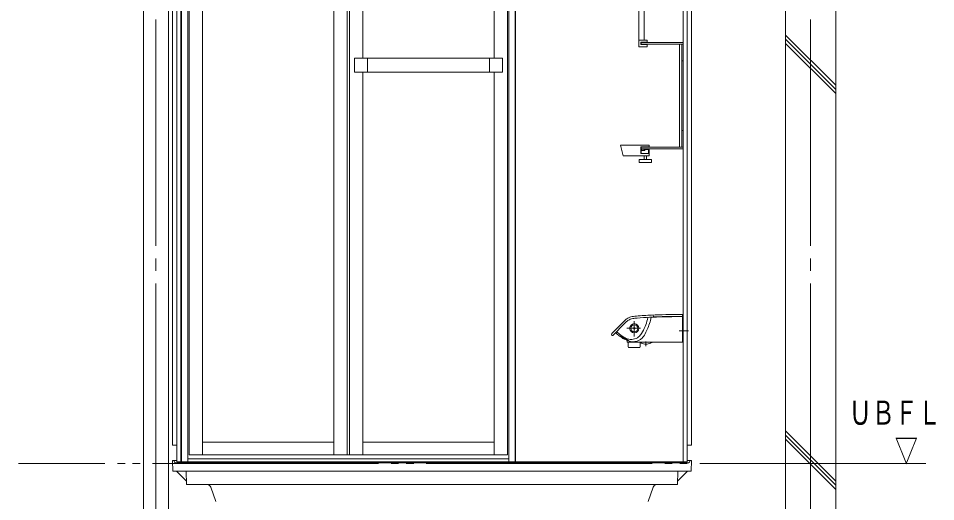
# Model space of a CAD drawing. Units: millimetres on the paper. Extents: x -305 to 305, y -152 to 152.
# Drawn here: x -142.5 to -69.4, y -94.4 to -55.9 of the extents above; entities that cross this region are included whole.
import ezdxf
from ezdxf.enums import TextEntityAlignment as Align

# ---------------------------------------------------------------- set-up
doc = ezdxf.new("R2010")
doc.units = ezdxf.units.MM
doc.linetypes.add('LONG_CHAIN', pattern=[21, 18, -1, 1, -1])
doc.linetypes.add('LONG_DOUBLE_CHAIN', pattern=[21.8, 18, -1, 0.6, -0.6, 0.6, -1])
doc.layers.add('0-1_VIEW0001', color=7, linetype='Continuous', lineweight=9)
doc.styles.add('ＭＳ ゴシック', font='')
doc.styles.get('ＭＳ ゴシック').set_extended_font_data('MS Gothic')

msp = doc.modelspace()

# ---------------------------------------------------------------- linework, layer by layer
at = {"layer": '0-1_VIEW0001'}
for p, q in [((-132.518, -14.02), (-132.518, -97.42)), ((-130.518, -14.02), (-130.518, -97.42)), ((-81.35, -14.02), (-81.35, -97.42)), ((-77.35, -14.02), (-77.35, -102.42)), ((-130.185, -89.887), (-130.185, -24.687)), ((-88.851, -89.887), (-88.851, -24.687)), ((-129.851, -91.22), (-129.851, -25.187)), ((-129.518, -91.22), (-129.518, -25.187)), ((-102.851, -91.22), (-102.851, -25.187)), ((-89.518, -77.82), (-89.518, -25.187)), ((-89.185, -91.22), (-89.185, -25.187)), ((-93.042, -58.17), (-93.042, -41.52)), ((-92.618, -57.654), (-92.618, -41.52)), ((-92.375, -57.654), (-93.042, -57.654)), ((-92.375, -57.837), (-92.375, -57.654)), ((-77.352, -61.242), (-81.352, -57.242)), ((-77.352, -61.575), (-81.352, -57.575)), ((-92.375, -58.17), (-93.042, -58.17)), ((-92.375, -57.82), (-92.875, -57.82)), ((-92.875, -57.82), (-92.875, -58.004)), ((-92.375, -57.837), (-92.875, -57.837)), ((-92.375, -58.004), (-92.875, -58.004)), ((-92.852, -57.937), (-92.852, -57.87)), ((-92.852, -57.937), (-92.852, -57.87)), ((-92.818, -57.837), (-89.518, -57.837)), ((-92.818, -57.97), (-89.518, -57.97)), ((-92.375, -58.004), (-92.375, -58.17)), ((-89.785, -57.97), (-89.785, -66.17)), ((-89.618, -57.97), (-89.618, -66.17)), ((-89.518, -57.837), (-89.518, -59.304)), ((-77.352, -61.908), (-81.352, -57.908)), ((-89.618, -59.304), (-89.518, -59.304)), ((-89.618, -64.837), (-89.518, -64.837)), ((-92.218, -66.02), (-94.504, -66.02)), ((-94.293, -66.854), (-94.504, -66.02)), ((-94.293, -66.854), (-94.504, -66.02)), ((-92.218, -66.154), (-92.885, -66.154)), ((-92.885, -66.687), (-92.885, -66.154)), ((-92.868, -66.17), (-92.868, -66.62)), ((-92.218, -66.17), (-92.868, -66.17)), ((-92.852, -66.204), (-92.852, -66.27)), ((-92.852, -66.437), (-92.552, -66.437)), ((-92.852, -66.437), (-92.852, -66.687)), ((-92.818, -66.17), (-89.518, -66.17)), ((-92.818, -66.304), (-92.818, -66.404)), ((-92.618, -66.404), (-92.818, -66.404)), ((-92.618, -66.304), (-92.618, -66.404)), ((-92.568, -66.337), (-92.252, -66.337)), ((-92.568, -66.404), (-92.568, -66.337)), ((-92.552, -66.404), (-92.568, -66.404)), ((-92.552, -66.437), (-92.552, -66.354)), ((-92.216, -66.354), (-92.552, -66.354)), ((-92.254, -66.687), (-92.254, -66.354)), ((-92.252, -66.687), (-92.252, -66.337)), ((-92.218, -66.02), (-92.218, -66.154)), ((-92.218, -66.154), (-92.218, -66.17)), ((-92.216, -66.687), (-92.216, -66.354)), ((-94.293, -66.854), (-92.218, -66.854)), ((-93.018, -67.345), (-93.018, -67.179)), ((-92.985, -67.145), (-92.052, -67.145)), ((-92.868, -66.62), (-92.885, -66.62)), ((-92.216, -66.687), (-92.885, -66.687)), ((-92.602, -67.145), (-92.602, -66.854)), ((-92.435, -67.145), (-92.435, -66.854)), ((-92.218, -66.687), (-92.218, -66.854)), ((-92.018, -67.345), (-92.018, -67.179)), ((-92.985, -67.379), (-92.052, -67.379)), ((-89.518, -91.22), (-89.518, -77.82)), ((-77.353, -92.754), (-81.353, -88.754)), ((-77.353, -93.087), (-81.353, -89.087)), ((-130.185, -89.887), (-129.851, -89.887)), ((-89.185, -89.887), (-88.851, -89.887)), ((-77.353, -93.421), (-81.353, -89.421)), ((-129.851, -91.12), (-130.193, -91.12)), ((-130.178, -91.954), (-130.193, -91.12)), ((-130.059, -91.153), (-130.059, -91.189)), ((-129.959, -91.287), (-109.518, -91.287)), ((-128.968, -91.22), (-129.851, -91.22)), ((-89.078, -91.287), (-109.518, -91.287)), ((-89.185, -91.22), (-103.401, -91.22)), ((-88.843, -91.12), (-89.185, -91.12)), ((-88.977, -91.153), (-88.978, -91.189)), ((-129.845, -91.954), (-130.178, -91.954)), ((-129.905, -91.954), (-109.518, -91.954)), ((-129.136, -92.706), (-129.761, -92.056)), ((-129.086, -93.02), (-129.105, -91.954)), ((-89.131, -91.954), (-109.518, -91.954)), ((-89.95, -93.02), (-89.931, -91.954)), ((-89.9, -92.706), (-89.275, -92.056)), ((-126.732, -94.387), (-127.138, -93.242)), ((-109.518, -93.02), (-91.01, -93.02)), ((-92.304, -94.387), (-91.898, -93.242)), ((-91.01, -93.02), (-89.95, -93.02))]:
    msp.add_line(p, q, dxfattribs=at)
at = {"layer": '0-1_VIEW0001', "linetype": 'LONG_CHAIN'}
for p, q in [((-131.518, -14.02), (-131.518, -102.42)), ((-79.351, -14.02), (-79.351, -102.42))]:
    msp.add_line(p, q, dxfattribs=at)
at = {"layer": '0-1_VIEW0001', "color": 5}
for p, q in [((-129.468, -25.187), (-129.468, -91.22)), ((-128.968, -25.187), (-128.968, -91.27)), ((-103.401, -25.187), (-103.401, -91.27)), ((-102.901, -25.187), (-102.901, -91.22)), ((-128.868, -27.787), (-128.868, -90.653)), ((-127.801, -27.787), (-127.801, -90.653)), ((-117.351, -27.787), (-117.351, -90.653)), ((-116.285, -27.787), (-116.285, -90.653)), ((-116.085, -27.787), (-116.085, -90.653)), ((-115.018, -27.787), (-115.018, -59.095)), ((-104.568, -27.787), (-104.568, -59.095)), ((-103.501, -27.787), (-103.501, -90.653)), ((-115.685, -59.095), (-115.685, -60.212)), ((-115.685, -59.095), (-114.651, -59.095)), ((-114.651, -59.095), (-114.651, -60.212)), ((-104.935, -59.098), (-114.651, -59.098)), ((-104.935, -59.095), (-104.935, -60.212)), ((-103.901, -59.095), (-104.935, -59.095)), ((-103.901, -59.095), (-103.901, -60.212)), ((-115.685, -60.212), (-114.651, -60.212)), ((-115.018, -60.212), (-115.018, -90.653)), ((-104.935, -60.208), (-114.651, -60.208)), ((-103.901, -60.212), (-104.935, -60.212)), ((-104.568, -60.212), (-104.568, -90.653)), ((-89.586, -79.659), (-89.575, -79.659)), ((-89.55, -79.64), (-89.584, -79.64)), ((-89.575, -79.659), (-89.57, -79.659)), ((-89.55, -79.64), (-89.553, -79.52)), ((-89.535, -79.604), (-89.551, -79.604)), ((-89.518, -81.604), (-89.518, -79.62)), ((-95.195, -81.013), (-94.272, -80.074)), ((-95.074, -81.128), (-94.172, -80.21)), ((-94.272, -80.074), (-94.107, -79.92)), ((-94.172, -80.21), (-94.009, -80.057)), ((-92.308, -79.721), (-92.352, -79.879)), ((-92.175, -79.715), (-91.945, -79.704)), ((-92.047, -79.709), (-92.078, -79.833)), ((-89.551, -79.679), (-89.551, -81.67)), ((-94.519, -81.217), (-94.508, -81.229)), ((-94.5, -81.213), (-94.506, -81.211)), ((-94.333, -81.302), (-94.424, -81.252)), ((-94.28, -81.332), (-94.333, -81.303)), ((-94.032, -81.52), (-94.21, -81.441)), ((-93.976, -81.544), (-93.97, -81.672)), ((-89.585, -81.704), (-93.936, -81.704)), ((-93.895, -81.536), (-93.92, -81.523)), ((-93.908, -81.558), (-93.886, -81.563)), ((-93.876, -81.547), (-93.895, -81.536)), ((-93.885, -82.023), (-93.885, -81.704)), ((-92.918, -81.715), (-92.918, -82.023)), ((-92.374, -81.851), (-92.568, -81.851)), ((-89.535, -81.62), (-89.551, -81.62)), ((-93.855, -82.114), (-93.884, -82.028)), ((-93.839, -82.126), (-92.963, -82.126)), ((-92.919, -82.028), (-92.948, -82.114)), ((-127.801, -89.653), (-117.351, -89.653)), ((-115.018, -89.653), (-104.568, -89.653)), ((-102.901, -91.22), (-129.468, -91.22)), ((-103.401, -90.987), (-128.968, -90.987)), ((-103.401, -91.27), (-128.968, -91.27)), ((-103.501, -90.653), (-128.868, -90.653))]:
    msp.add_line(p, q, dxfattribs=at)
at = {"layer": '0-1_VIEW0001', "color": 5, "linetype": 'LONG_CHAIN'}
for p, q in [((-93.401, -80.021), (-93.401, -81.234)), ((-92.898, -80.587), (-93.982, -80.587)), ((-89.83, -80.787), (-89.07, -80.787)), ((-92.471, -81.999), (-92.471, -81.651))]:
    msp.add_line(p, q, dxfattribs=at)
at = {"layer": '0-1_VIEW0001', "linetype": 'LONG_DOUBLE_CHAIN'}
msp.add_line((-70.178, -91.354), (-142.477, -91.354), dxfattribs=at)
at = {"layer": '0-1_VIEW0001'}
for points in [[(-92.818, -66.304), (-89.518, -66.304), (-89.518, -64.837)], [(-92.218, -66.02), (-92.218, -66.154), (-92.218, -66.17)], [(-89.191, -91.954), (-88.858, -91.954), (-88.843, -91.12)], [(-109.518, -93.02), (-128.026, -93.02), (-129.086, -93.02)]]:
    msp.add_lwpolyline(points, dxfattribs=at)
at = {"layer": '0-1_VIEW0001', "color": 5}
for points in [[(-94.279, -81.332), (-94.274, -81.335), (-94.268, -81.338), (-94.263, -81.341), (-94.257, -81.344), (-94.252, -81.348), (-94.246, -81.351), (-94.24, -81.354), (-94.235, -81.357), (-94.229, -81.36), (-94.223, -81.363)], [(-94.006, -81.479), (-94.057, -81.453), (-94.111, -81.424), (-94.167, -81.394), (-94.223, -81.363)], [(-93.92, -81.523), (-93.992, -81.487), (-94.006, -81.479)], [(-93.868, -81.564), (-93.866, -81.562), (-93.865, -81.561)]]:
    msp.add_lwpolyline(points, dxfattribs=at)
for radius in [0.368, 0.28, 0.05]:
    msp.add_circle((-93.401, -80.587), radius, dxfattribs=at)
at = {"layer": '0-1_VIEW0001'}
for centre, radius, start, end in [((-92.818, -57.87), 0.0333, 90, 180), ((-92.818, -57.87), 0.0333, 90, 180), ((-92.818, -57.937), 0.0333, 180, 270), ((-92.818, -57.937), 0.0333, 180, 270), ((-92.818, -66.204), 0.0333, 90, 180), ((-92.818, -66.27), 0.0333, 180, 270), ((-92.985, -67.179), 0.0333, 90, 180), ((-92.052, -67.179), 0.0333, 0, 90), ((-92.985, -67.345), 0.0333, 180, 270), ((-92.052, -67.345), 0.0333, 270, 0), ((-130.092, -91.154), 0.0333, 1, 90), ((-129.959, -91.187), 0.1, 181, 270), ((-89.078, -91.187), 0.1, 270, 359), ((-88.944, -91.154), 0.0333, 90, 179), ((-130.002, -92.287), 0.333, 43.8561, 90), ((-89.034, -92.287), 0.333, 90, 136.1439), ((-129.257, -92.822), 0.167, 1, 43.8561), ((-89.78, -92.822), 0.167, 136.1439, 179), ((-127.452, -93.354), 0.333, 19.50245, 90), ((-91.584, -93.354), 0.333, 90, 160.49755)]:
    msp.add_arc(centre, radius, start, end, dxfattribs=at)
at = {"layer": '0-1_VIEW0001', "color": 5}
for centre, radius, start, end in [((-93.396, -80.635), 1, 94.34046, 117.03627), ((-90.619, -106.152), 26.667, 95.63205, 96.14243), ((-91.029, -106.189), 26.667, 92.12143, 94.74753), ((-90.56, -106.167), 26.667, 90.7195, 93.1299), ((-91.948, -79.621), 0.0833, 272.1187, 91.23239), ((-90.127, -112.975), 33.333, 90.54453, 93.04898), ((-90.104, -112.998), 33.333, 90.52385, 91.93417), ((-89.916, -106.152), 26.667, 89.28964, 92.10192), ((-89.92, -106.305), 26.667, 89.27679, 91.12443), ((-89.689, -112.992), 33.333, 89.82311, 91.23598), ((-89.586, -79.52), 0.0333, 1, 90.03837), ((-89.57, -79.675), 0.0167, 17.33134, 90.01676), ((-89.535, -79.62), 0.0167, 0, 90), ((-93.228, -80.923), 1.333, 117.84237, 131.23211), ((-93.131, -81.06), 1.333, 119.70313, 131.18312), ((-93.336, -80.792), 1, 112.96053, 117.1081), ((-93.344, -80.795), 1, 99.68989, 112.49765), ((-90.712, -106.329), 26.667, 95.30733, 96.02698), ((-91.045, -106.358), 26.667, 92.42933, 94.58961), ((-96.237, -78.926), 4, 328.86637, 346.22681), ((-96.034, -79.092), 4, 327.68106, 341.90491), ((-95.969, -78.909), 4, 339.11937, 346.64484), ((-90.423, -113.007), 33.333, 91.38397, 92.7943), ((-89.568, -79.679), 0.0167, 0, 31.28465), ((-95.135, -81.071), 0.0833, 136.07531, 318.20648), ((-92.953, -79.089), 2.667, 223.61383, 241.88578), ((-92.869, -79), 2.667, 223.61383, 241.87063), ((-95.034, -79.518), 2.667, 322.3762, 326.37732), ((-94.516, -81.213), 0.005, 84.50519, 230.42256), ((-94.52, -81.241), 0.0333, 64.81175, 82.47377), ((-92.899, -79.102), 2.667, 232.87113, 239.93174), ((-95.672, -83.609), 2.667, 62.09208, 63.92168), ((-92.977, -79.059), 2.667, 241.84892, 249.56662), ((-93.769, -80.787), 0.668, 237.68384, 253.7617), ((-92.925, -79.094), 2.667, 245.47888, 255.92177), ((-93.936, -81.67), 0.0333, 183, 270), ((-93.654, -80.467), 1.008, 252.6283, 306.67292), ((-93.871, -81.499), 0.0667, 256.97327, 269.60052), ((-93.913, -81.603), 0.0667, 44.56831, 56.44256), ((-93.893, -81.502), 0.0667, 288.35521, 291.754), ((-93.881, -81.561), 0.0167, 1.78538, 16.67769), ((-93.48, -80.653), 1.008, 249.40311, 304.97414), ((-93.4, -81.035), 0.668, 255.05172, 270), ((-94.863, -79.318), 2.667, 312.77192, 316.725), ((-92.956, -81.77), 0.0667, 54.8593, 90), ((-92.471, -81.082), 0.775, 234.85931, 262.79663), ((-94.55, -79.382), 2.667, 308.15223, 311.71445), ((-94.737, -79.566), 2.667, 317.36566, 321.36678), ((-92.471, -81.082), 0.775, 277.195, 305.14069), ((-91.987, -81.77), 0.0667, 90, 125.14069), ((-89.585, -81.67), 0.0333, 270, 0), ((-89.535, -81.604), 0.0167, 270, 0), ((-93.868, -82.023), 0.0167, 180, 198.43495), ((-93.839, -82.109), 0.0167, 198.43495, 270), ((-92.963, -82.109), 0.0167, 270, 341.56505), ((-92.935, -82.023), 0.0167, 341.56505, 0)]:
    msp.add_arc(centre, radius, start, end, dxfattribs=at)

# ---------------------------------------------------------------- texts
at = {"layer": '0-1_VIEW0001', "style": 'ＭＳ ゴシック', "width": 0.7}
for s, p in [('ＵＢＦＬ', (-76.309, -88.842)), ('\u3000\u3000▽', (-76.309, -91.84))]:
    msp.add_text(s, height=1.921, dxfattribs=at).set_placement(p, align=Align.BOTTOM_LEFT)

doc.saveas('drawing.dxf')
